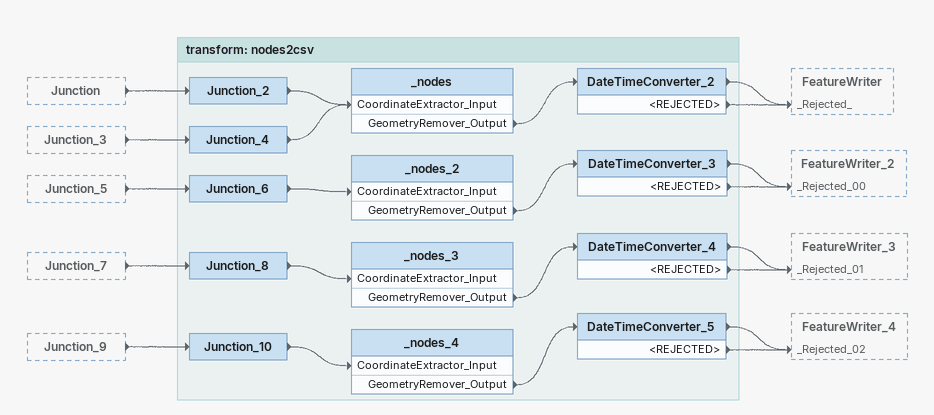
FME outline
Junction [outside]
    -> Junction_2
Junction_3 [outside]
    -> Junction_4
Junction_5 [outside]
    -> Junction_6
Junction_7 [outside]
    -> Junction_8
Junction_9 [outside]
    -> Junction_10

Bookmark: transform: nodes2csv
Junction_2
    -> _nodes [CoordinateExtractor_Input]
Junction_6
    -> _nodes_2 [CoordinateExtractor_Input]
_nodes_2
    GeometryRemover_Output -> DateTimeConverter_3
DateTimeConverter_3
    -> FeatureWriter_2 [_Rejected_00]
    <REJECTED> -> FeatureWriter_2 [_Rejected_00]
Junction_8
    -> _nodes_3 [CoordinateExtractor_Input]
_nodes_3
    GeometryRemover_Output -> DateTimeConverter_4
DateTimeConverter_4
    -> FeatureWriter_3 [_Rejected_01]
    <REJECTED> -> FeatureWriter_3 [_Rejected_01]
Junction_10
    -> _nodes_4 [CoordinateExtractor_Input]
_nodes_4
    GeometryRemover_Output -> DateTimeConverter_5
DateTimeConverter_5
    -> FeatureWriter_4 [_Rejected_02]
    <REJECTED> -> FeatureWriter_4 [_Rejected_02]
Junction_4
    -> _nodes [CoordinateExtractor_Input]
_nodes
    GeometryRemover_Output -> DateTimeConverter_2
DateTimeConverter_2
    -> FeatureWriter [_Rejected_]
    <REJECTED> -> FeatureWriter [_Rejected_]
